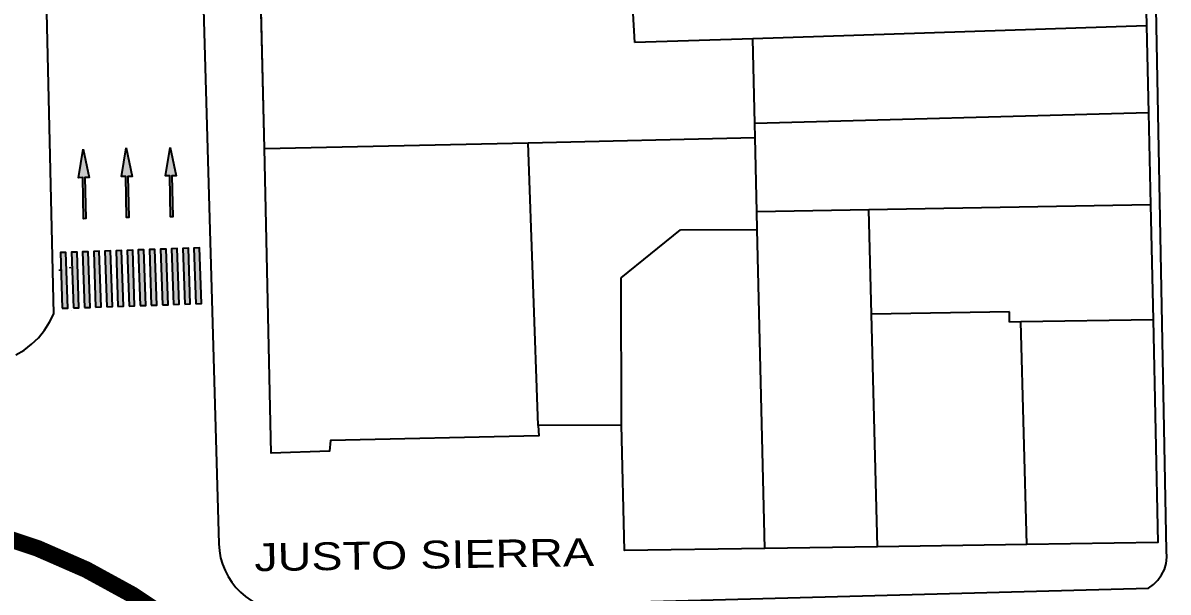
# Model space of a CAD drawing. Header units: metres. Extents: x 668617 to 675126, y 2286318 to 2293677.
# Drawn here: x 669920.7 to 670002.9, y 2287325.6 to 2287366.5 of the extents above; entities that cross this region are included whole.
import ezdxf

# ---------------------------------------------------------------- set-up
doc = ezdxf.new("R2010")
doc.units = ezdxf.units.M
doc.header["$MEASUREMENT"] = 0
doc.linetypes.add('ACAD_ISO07W100', pattern=[3, 0, -3])
doc.linetypes.add('DASHED2', pattern=[0.375, 0.25, -0.125])
for name, color, linetype in [('0_RUTA-ALTERNA', 6, 'Continuous'), ('DMTG-PB-BANQUETAS', 251, 'Continuous'), ('DMTG-PB-LOTIFICACION', 253, 'Continuous'), ('DMTG-PB-MANZANAS', 251, 'Continuous'), ('DMTG-SH-FLECHA FRENTE', 252, 'Continuous'), ('DMTG-SH-PASO PEATONAL', 253, 'Continuous'), ('DMTG-X-NOM CALLES', 250, 'Continuous')]:
    doc.layers.add(name, color=color, linetype=linetype)
doc.styles.add('CALLE', font='arial.ttf', dxfattribs={"height": 9})

# ---------------------------------------------------------------- blocks, each defined once
blk = doc.blocks.new('*U315')
at = {"transparency": 33554687}
h = blk.add_hatch(color=252, dxfattribs=at)
h.dxf.hatch_style = 1
h.paths.add_polyline_path([(0.4793026880425685, 9.688150955328602), (0.4990677473428075, 10.0876623349298), (-3.49604604866924, 10.2853129279322), (-3.51581110796948, 9.885801548330994)])
h = blk.add_hatch(color=252, dxfattribs=at)
h.dxf.hatch_style = 1
h.paths.add_polyline_path([(0.4397725694420903, 8.889128196126196), (0.4595376287423293, 9.288639575727398), (-3.535576167269718, 9.486290168729791), (-3.555341226569958, 9.086778789128587)])
h = blk.add_hatch(color=252, dxfattribs=at)
h.dxf.hatch_style = 1
h.paths.add_polyline_path([(0.400242450841612, 8.090105436923789), (0.4200075101418511, 8.489616816524991), (-3.575106285870196, 8.687267409527385), (-3.594871345170436, 8.28775602992618)])
h = blk.add_hatch(color=252, dxfattribs=at)
h.dxf.hatch_style = 1
h.paths.add_polyline_path([(0.3607123322411337, 7.291082677721382), (0.3804773915413728, 7.690594057322586), (-3.614636404470675, 7.888244650324978), (-3.634401463770915, 7.488733270723775)])
h = blk.add_hatch(color=252, dxfattribs=at)
h.dxf.hatch_style = 1
h.paths.add_polyline_path([(0.3211822136406555, 6.492059918518976), (0.3409472729408946, 6.891571298120179), (-3.654166523071153, 7.089221891122572), (-3.673931582371393, 6.689710511521368)])
h = blk.add_hatch(color=252, dxfattribs=at)
h.dxf.hatch_style = 1
h.paths.add_polyline_path([(0.2816520950401773, 5.693037159316569), (0.3014171543404163, 6.092548538917772), (-3.693696641671631, 6.290199131920165), (-3.713461700971871, 5.890687752318962)])
h = blk.add_hatch(color=252, dxfattribs=at)
h.dxf.hatch_style = 1
h.paths.add_polyline_path([(0.242121976439699, 4.894014400114161), (0.261887035739938, 5.293525779715364), (-3.733226760272109, 5.491176372717756), (-3.752991819572349, 5.091664993116553)])
h = blk.add_hatch(color=252, dxfattribs=at)
h.dxf.hatch_style = 1
h.paths.add_polyline_path([(0.2025918578392208, 4.094991640911754), (0.2223569171394598, 4.494503020512957), (-3.772756878872588, 4.69215361351535), (-3.792521938172828, 4.292642233914147)])
h = blk.add_hatch(color=252, dxfattribs=at)
h.dxf.hatch_style = 1
h.paths.add_polyline_path([(0.1630617392387425, 3.295968881709347), (0.1828267985389816, 3.69548026131055), (-3.812286997473066, 3.893130854312942), (-3.832052056773306, 3.493619474711739)])
h = blk.add_hatch(color=252, dxfattribs=at)
h.dxf.hatch_style = 1
h.paths.add_polyline_path([(0.1235316206382643, 2.49694612250694), (0.1432966799385033, 2.896457502108143), (-3.851817116073544, 3.094108095110535), (-3.871582175373784, 2.694596715509332)])
h = blk.add_hatch(color=252, dxfattribs=at)
h.dxf.hatch_style = 1
h.paths.add_polyline_path([(0.08400150203778603, 1.697923363304533), (0.1037665613380251, 2.097434742905736), (-3.891347234674023, 2.295085335908128), (-3.911112293974262, 1.895573956306925)])
h = blk.add_hatch(color=252, dxfattribs=at)
h.dxf.hatch_style = 1
h.paths.add_polyline_path([(0.04447138343730778, 0.8989006041021259), (0.06423644273754683, 1.298411983703329), (-3.9308773532745, 1.496062576705722), (-3.95064241257474, 1.096551197104518)])
h = blk.add_hatch(color=252, dxfattribs=at)
h.dxf.hatch_style = 1
h.paths.add_polyline_path([(0.004941264836829531, 0.09987784489971899), (0.02470632413706859, 0.4993892245009225), (-3.970407471874979, 0.6970398175033146), (-3.990172531175219, 0.2975284379021113)])
for points in [[(0.4793026880425685, 9.688150955328602), (0.4990677473428075, 10.0876623349298), (-3.49604604866924, 10.2853129279322), (-3.51581110796948, 9.885801548330994)], [(0.4397725694420903, 8.889128196126196), (0.4595376287423293, 9.288639575727398), (-3.535576167269718, 9.486290168729791), (-3.555341226569958, 9.086778789128587)], [(0.400242450841612, 8.090105436923789), (0.4200075101418511, 8.489616816524991), (-3.575106285870196, 8.687267409527385), (-3.594871345170436, 8.28775602992618)], [(0.3607123322411337, 7.291082677721382), (0.3804773915413728, 7.690594057322586), (-3.614636404470675, 7.888244650324978), (-3.634401463770915, 7.488733270723775)], [(0.3211822136406555, 6.492059918518976), (0.3409472729408946, 6.891571298120179), (-3.654166523071153, 7.089221891122572), (-3.673931582371393, 6.689710511521368)], [(0.2816520950401773, 5.693037159316569), (0.3014171543404163, 6.092548538917772), (-3.693696641671631, 6.290199131920165), (-3.713461700971871, 5.890687752318962)], [(0.242121976439699, 4.894014400114161), (0.261887035739938, 5.293525779715364), (-3.733226760272109, 5.491176372717756), (-3.752991819572349, 5.091664993116553)], [(0.2025918578392208, 4.094991640911754), (0.2223569171394598, 4.494503020512957), (-3.772756878872588, 4.69215361351535), (-3.792521938172828, 4.292642233914147)], [(0.1630617392387425, 3.295968881709347), (0.1828267985389816, 3.69548026131055), (-3.812286997473066, 3.893130854312942), (-3.832052056773306, 3.493619474711739)], [(0.1235316206382643, 2.49694612250694), (0.1432966799385033, 2.896457502108143), (-3.851817116073544, 3.094108095110535), (-3.871582175373784, 2.694596715509332)], [(0.08400150203778603, 1.697923363304533), (0.1037665613380251, 2.097434742905736), (-3.891347234674023, 2.295085335908128), (-3.911112293974262, 1.895573956306925)], [(0.04447138343730778, 0.8989006041021259), (0.06423644273754683, 1.298411983703329), (-3.9308773532745, 1.496062576705722), (-3.95064241257474, 1.096551197104518)], [(0.004941264836829531, 0.09987784489971899), (0.02470632413706859, 0.4993892245009225), (-3.970407471874979, 0.6970398175033146), (-3.990172531175219, 0.2975284379021113)]]:
    blk.add_lwpolyline(points, close=True)
at = {"layer": 'Defpoints', "color": 255, "linetype": 'ACAD_ISO07W100'}
for p, q in [((-2.91579206233568, 0.9009696372128992), (0.1804211295736566, 0.7477904276360459)), ((-2.796579657196664, 0.1383554151010923), (0.2996335347126732, -0.0148237944757617))]:
    blk.add_line(p, q, dxfattribs=at)
blk = doc.blocks.new('*U60')
blk.add_hatch(color=252).paths.add_polyline_path([(-2.062870744151537, 9.788348298549295), (-2.437870744151537, 7.73834829920122), (-2.137870744221386, 7.738348298735559), (-2.137870743988555, 4.788348298549294), (-1.987870744198102, 4.788348299014955), (-1.987870744198102, 7.738348298735559), (-1.687870744151536, 7.738348298735559)])
at = {"color": 252}
blk.add_lwpolyline([(-2.062870744151537, 9.788348298549295), (-2.437870744151537, 7.73834829920122), (-2.137870744221386, 7.738348298735559), (-2.137870743988555, 4.788348298549294), (-1.987870744198102, 4.788348299014955), (-1.987870744198102, 7.738348298735559), (-1.687870744151536, 7.738348298735559), (-2.062870744151537, 9.788348298549295)], dxfattribs=at)

msp = doc.modelspace()

# ---------------------------------------------------------------- linework, layer by layer
at = {"layer": '0_RUTA-ALTERNA', "color": 6, "linetype": 'DASHED2', "ltscale": 4, "const_width": 1.2}
msp.add_lwpolyline([(670023.99010082, 2287323.23783427), (669949.9798029856, 2287320.987395694), (669940.0341932506, 2287320.719336737, -0.1663653697030792), (669931.6735763121, 2287323.330929999, 0.1556698966929435), (669907.0008832827, 2287331.606311609, -0.7546848156453688)], format="xyb", dxfattribs=at)
at = {"layer": 'DMTG-PB-BANQUETAS'}
msp.add_lwpolyline([(669931.5046259701, 2287441.753453457), (669934.7440745682, 2287329.095315752, 0.4137408769241015), (669939.877655321, 2287324.240870083), (670001.5115064252, 2287325.913569613), (670001.8814081071, 2287326.169846311), (670002.2027466096, 2287326.485483075), (670002.4664483661, 2287326.850546609), (670002.6644324022, 2287327.25409626), (670002.7926176357, 2287327.685161854), (670002.8459230093, 2287328.132780595), (670002.8232378348, 2287328.581960273), (670000.754534518, 2287436.608172307)], format="xyb", dxfattribs=at)
msp.add_lwpolyline([(669920.1688418707, 2287342.652424508), (669920.7554314928, 2287343.001104326), (669921.2985168479, 2287343.417107087), (669921.7900317236, 2287343.891492085), (669922.2229467862, 2287344.420311098), (669922.5912105313, 2287344.996608603), (669922.8907492574, 2287345.610414396), (669921.0028237018, 2287427.051567894), (669920.8926909842, 2287427.71139877), (669920.7014202318, 2287428.352828032), (669920.4319301711, 2287428.964833839)], dxfattribs=at)
at = {"layer": 'DMTG-PB-LOTIFICACION'}
for p, q in [((670000.8955320186, 2287388.256206155), (670001.3887830966, 2287366.278101065)), ((669964.6335263622, 2287365.082148553), (669964.0752618345, 2287374.099861162)), ((669938.015586516, 2287357.469147941), (669937.6730939763, 2287372.197827408)), ((670001.3887830966, 2287366.278101065), (669973.1024318801, 2287365.358082112)), ((670001.3887830966, 2287366.278101065), (670001.525214165, 2287360.048623836)), ((669973.1024318801, 2287365.358082112), (669964.6335263622, 2287365.082148553)), ((669973.2382265426, 2287359.278603532), (669973.1024318801, 2287365.358082112)), ((670001.525214165, 2287360.048623836), (669973.2382265426, 2287359.278603532)), ((670001.525214165, 2287360.048623836), (670001.6732573715, 2287353.439192452)), ((669973.262553923, 2287358.258697567), (669973.2382265426, 2287359.278603532)), ((669938.015586516, 2287357.469147941), (669956.9539735299, 2287357.889501732)), ((669938.4984134132, 2287335.590999522), (669938.015586516, 2287357.469147941)), ((669956.9539735299, 2287357.889501732), (669973.262553923, 2287358.258697567)), ((669957.6900946116, 2287337.592442197), (669956.9539735299, 2287357.889501732)), ((669973.3951665558, 2287352.929212236), (669973.262553923, 2287358.258697567)), ((670001.6732573715, 2287353.439192452), (669981.4246275859, 2287353.073280174)), ((670001.6732573715, 2287353.439192452), (670001.8583432001, 2287345.16990329)), ((669981.4246275859, 2287353.073280174), (669973.3951665558, 2287352.929212236)), ((669973.4205546124, 2287351.659308519), (669973.3951665558, 2287352.929212236)), ((669981.6164040135, 2287345.584026421), (669981.4246275859, 2287353.073280174)), ((669963.6352377243, 2287348.177760963), (669967.9106042043, 2287351.635931209)), ((669967.9106042043, 2287351.635931209), (669973.4205546124, 2287351.659308519)), ((669973.9677933839, 2287328.741424026), (669973.4205546124, 2287351.659308519)), ((669963.6800406998, 2287337.617856007), (669963.6352377243, 2287348.177760963)), ((669991.5457630889, 2287345.756155321), (669981.6164040135, 2287345.584026421)), ((669982.047338818, 2287328.865704279), (669981.6164040135, 2287345.584026421)), ((669991.5489451183, 2287345.006162071), (669991.5457630889, 2287345.756155321)), ((670001.8583432001, 2287345.16990329), (669992.3588954008, 2287345.019598573)), ((670001.8583432001, 2287345.16990329), (670002.1962240661, 2287329.171192825)), ((669992.3588954008, 2287345.019598573), (669991.5489451183, 2287345.006162071)), ((669992.7767331199, 2287329.031227435), (669992.3588954008, 2287345.019598573)), ((669963.6800406998, 2287337.617856007), (669957.6900946116, 2287337.592442197)), ((669957.6900946116, 2287337.592442197), (669957.723276371, 2287336.842576228)), ((669963.8883083779, 2287328.598658449), (669963.6800406998, 2287337.617856007)), ((669942.7645565465, 2287336.509107776), (669942.6878241502, 2287335.73877529)), ((669957.723276371, 2287336.842576228), (669942.7645565465, 2287336.509107776)), ((669942.6878241502, 2287335.73877529), (669938.4984134132, 2287335.590999522)), ((669973.9677933839, 2287328.741424026), (669963.8883083779, 2287328.598658449)), ((669982.047338818, 2287328.865704279), (669973.9677933839, 2287328.741424026)), ((669992.7767331199, 2287329.031227435), (669982.047338818, 2287328.865704279)), ((670002.1962240661, 2287329.171192825), (669992.7767331199, 2287329.031227435))]:
    msp.add_line(p, q, dxfattribs=at)
at = {"layer": 'DMTG-PB-MANZANAS'}
msp.add_lwpolyline([(670000.8955320186, 2287388.256206155), (670001.3887830966, 2287366.278101065), (670001.525214165, 2287360.048623836), (670001.6732573715, 2287353.439192452), (670001.8583432001, 2287345.16990329), (670002.1962240661, 2287329.171192825), (669992.7767331199, 2287329.031227435), (669982.047338818, 2287328.865704279), (669973.9677933839, 2287328.741424026), (669963.8883083779, 2287328.598658449), (669963.6800406998, 2287337.617856007), (669957.6900946116, 2287337.592442197), (669957.723276371, 2287336.842576228), (669942.7645565465, 2287336.509107776), (669942.6878241502, 2287335.73877529), (669938.4984134132, 2287335.590999522), (669938.015586516, 2287357.469147941), (669937.6730939763, 2287372.197827408)], dxfattribs=at)

# ---------------------------------------------------------------- block references
at = {"layer": 'DMTG-SH-FLECHA FRENTE', "xscale": -1, "rotation": 1.109237488988945}
for p in [(669926.2252475037, 2287347.690847248), (669929.3857919857, 2287347.733046819), (669923.1370267352, 2287347.612056569)]:
    msp.add_blockref('*U60', p, dxfattribs=at)
at = {"layer": 'DMTG-SH-PASO PEATONAL', "color": 252, "true_color": 0x939598, "rotation": 274.7989717851597}
msp.add_blockref('*U315', (669923.4000589047, 2287345.996568166), dxfattribs=at)

# ---------------------------------------------------------------- texts
at = {"layer": 'DMTG-X-NOM CALLES', "linetype": 'Continuous', "ltscale": 30, "style": 'CALLE', "width": 1.199999999999999}
msp.add_text('JUSTO SIERRA', height=2, rotation=0.8748543881925436, dxfattribs=at).set_placement((669937.3095107574, 2287327.118407632))

doc.saveas('drawing.dxf')
